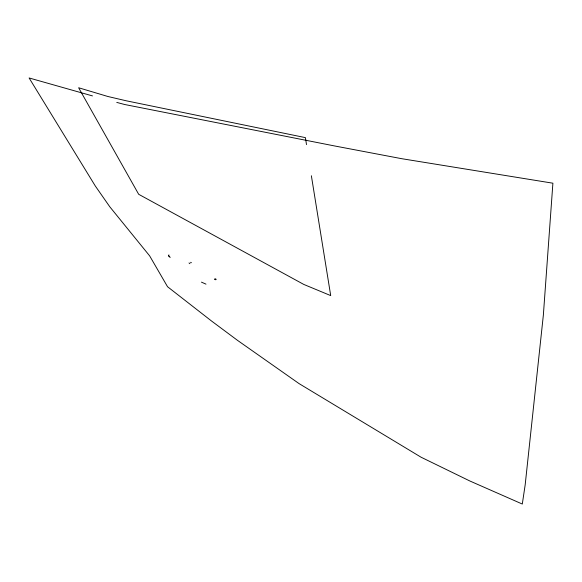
<?xml version="1.0" encoding="UTF-8"?>
<svg xmlns="http://www.w3.org/2000/svg" width="582" height="582" viewBox="0 0 582 582"><rect width="100%" height="100%" fill="white"/><g stroke="black" fill="none" stroke-linecap="round" stroke-linejoin="round"><path stroke-width="0.87" d="M168.904 254.865L168.656 255.84L170.228 257.389M189.965 263.69L189.019 262.948M92.487 95.914L29.1 77.959L95.317 186.014L109.787 206.785L149.625 255.84L167.536 286.722L211.55 321.024L237.492 340.346L299.09 383.625L421.055 457.205L469.878 481.001L522.301 504.041L525.182 484.806L543.362 315.044L552.9 183.199L401.747 158.697L334.759 145.987L124.57 104.491L116.764 102.403M191.413 262.722L190.561 262.293M205.984 284.147L201.445 282.139M168.656 255.84L169.544 256.866M311.37 175.757L330.707 295.598L303.797 284.438L138.683 194.293L78.628 87.751L107.859 96.488L126.301 100.802L305.441 137.636L306.488 144.627M214.933 279.44A0.742 0.393 21.3 0 0 216.097 279.535A0.742 0.393 21.3 0 0 215.187 278.807A0.742 0.393 21.3 0 0 214.933 279.44"/></g></svg>
